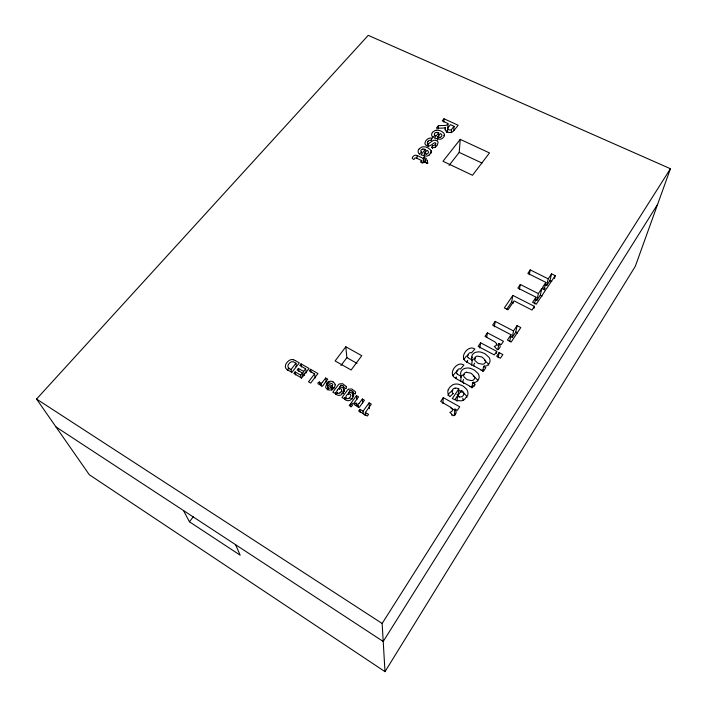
<?xml version="1.0" encoding="UTF-8"?>
<svg xmlns="http://www.w3.org/2000/svg" width="707" height="707" viewBox="0 0 707 707"><rect width="100%" height="100%" fill="white"/><g stroke="black" fill="none" stroke-linecap="round" stroke-linejoin="round"><path stroke-width="1.06" d="M455.856 378.652L455.971 377.874M456.483 372.554L456.607 371.776A7.68 6.725 7.6 0 1 457.429 370.221A5.886 5.152 7.4 0 1 457.977 369.514L458.657 369.001A1.829 1.6 7 0 1 458.958 368.877A2.245 1.962 7 0 1 460.443 369.098L463.933 365.086L462.599 364.423A5.09 4.445 7.1 0 0 459.736 364.114C454.15 365.201 448.742 374.569 455.361 378.095A27.679 24.003 7.8 0 0 457.809 379.562L472.515 387.622L474.857 384.104L472.576 382.858L471.896 387.878M416.653 158.58C418.747 154.639 414.647 154.418 413.144 156.424A6.531 5.02 0.5 0 0 412.19 158.253C415.089 161.39 413.887 157.369 415.849 157.864A7.892 6.08 0.2 0 1 416.388 158.085L421.646 160.586L421.584 162.698M423.21 162.69L423.343 158.465L424.165 157.44L426.312 158.456L425.49 159.482L427.461 160.427L427.382 163.317L423.793 161.611L422.636 163.052L420.488 162.027L421.646 160.586M423.997 162.734L424.165 157.44M424.218 156.742L424.315 153.56L426.895 150.352A2.616 1.997 0.9 0 1 428.424 152.35A2.616 1.997 0.9 0 1 426.577 154.126M425.101 153.764L425.243 149.513L420.93 154.868L426.427 156.114A5.143 3.933 0.8 0 0 429.025 155.151M425.384 162.654L425.49 159.482M427.328 145.96L427.443 142.752A3.544 2.695 1.1 0 1 428.062 141.391M427.346 163.591L427.461 160.427M428.495 146.676L428.61 143.477A1.007 0.76 0.9 0 1 427.488 142.752M431.27 152.862L431.358 150.724M432.472 148.576L432.613 145.377L431.491 147.533M435.556 147.48L435.724 143.477A4.984 3.782 1.1 0 1 435.114 144.511A2.386 1.812 1.2 0 1 432.578 145.536M437.642 139.995L437.801 136.778L440.328 133.632A2.589 1.953 1.5 0 1 441.857 135.594A2.589 1.953 1.5 0 1 440.037 137.335M438.287 128.851L438.446 125.607L444.429 125.475A15.033 11.188 1.5 0 0 445.507 125.404A2.598 1.944 1.7 0 0 446.921 124.962A6.513 4.869 1.5 0 0 447.778 124.017M438.464 137.114L438.676 132.819L434.46 138.051L439.913 139.27A5.09 3.844 1.5 0 0 442.476 138.333L444.155 136.442A5.108 3.853 1.5 0 0 444.376 134.401A5.709 4.313 1.4 0 0 444.235 133.976A5.417 4.092 1.5 0 0 443.466 132.775L441.61 131.396A10.782 8.157 1.3 0 0 440.726 130.963L439.392 130.495M443.81 122.002L443.987 118.758L458.163 125.263L454.61 129.726A21.528 16.111 1.2 0 1 453.505 130.998L452.4 131.926A4.445 3.341 2 0 1 447.655 132.121A4.445 3.341 2 0 1 445.26 129.019M445.348 130.662L445.543 127.428L445.021 129.01M447.345 131.59L448.141 123.601L442.255 120.897L443.987 118.758M451.252 132.722L451.587 129.363A13.406 10.048 1.4 0 0 451.835 129.081L454.053 126.323L450.439 124.653L448.901 126.58A23.684 17.852 3 0 0 448.158 127.587L447.893 128.055M453.761 130.636L454.053 126.323M449.042 165.438L459.223 152.394L460.23 139.367L489.5 152.933L472.515 175.274L442.989 161.284L460.23 139.367M442.803 403.529L443.289 397.634L459.718 406.772L457.314 410.378L454.981 409.079L454.354 414.894A13.601 12.275 7 0 1 454.592 415.327M456.969 401.169L457.517 396.238L461.415 390.441L462.387 391.077A4.048 3.588 8 0 1 463.589 392.606A3.853 3.411 8 0 1 463.253 395.443A3.747 3.323 8 0 1 459.232 396.919M454.928 399.658L458.145 394.886L458.808 388.912L457.385 388.337A4.357 3.862 7.5 0 0 455.193 388.187M460.664 381.4L461.229 376.345L460.619 374.153A6.345 5.55 7.9 0 1 460.999 371.794L461.326 371.157A8.042 7.043 8.1 0 1 462.024 370.194L462.59 369.628A6.434 5.629 8 0 1 464.649 368.427L467.265 367.976A9.58 8.396 8.1 0 1 470.367 368.365M461.185 392.429L461.415 390.441M466.806 362.346L466.912 361.825M471.604 365.236L472.267 360.075L471.649 357.936A6.292 5.444 8.4 0 1 472.011 355.612L472.329 354.994A7.971 6.902 8.6 0 1 473.018 354.048L473.575 353.491A6.381 5.523 8.4 0 1 475.608 352.316L478.197 351.865A9.5 8.228 8.6 0 1 481.264 352.245L484.056 353.314A18.152 15.801 8.5 0 1 485.426 354.074L489.094 357.459A7.317 6.336 8.9 0 1 489.606 358.484L489.969 359.863A6.982 6.045 9 0 1 489.553 362.797L488.334 364.591A6.266 5.426 9.1 0 1 486.469 365.837L483.553 366.473L482.775 371.59M474.583 386.11L474.857 384.104M479.876 348.065L480.619 342.798L496.738 351.352L496.385 353.438M486.769 337.098L487.397 332.838L503.464 341.278L501.228 344.627L498.948 343.425L497.861 349.735M494.317 326.802L495.174 321.411L513.512 330.956L512.275 337.363L510.366 336.364M498.188 357.813L499.098 352.599L502.845 354.587L500.441 358.219L496.685 356.222L499.098 352.599M506.848 309.171L511.665 302.066L512.867 295.42L534.439 306.387L534.032 308.27M519.398 289.296L520.308 284.497L538.389 293.599L536.913 300.263L535.031 299.308M509.8 341.092L511.011 334.711L492.646 325.123L495.174 321.411M512.275 337.363L515.792 332.069L517.064 325.627L520.776 327.553L511.161 342.055L507.423 340.102L511.011 334.711M529.26 274.776L530.241 269.906L548.225 278.841L546.661 285.601L544.682 284.612M534.545 303.833L535.994 297.196L517.886 288.049L520.308 284.497M536.913 300.263L540.281 295.208L541.783 288.509L545.451 290.338L536.251 304.213L532.565 302.34L535.994 297.196M544.328 289.11L545.866 282.376L527.864 273.397L530.241 269.906M546.661 285.601L549.958 280.635L551.557 273.839L555.198 275.642L554.5 278.549M670.439 168.726L635.301 266.318L385.006 671.65L89.285 474.715L36.561 399.048L368.241 35.35L670.439 168.726L382.142 623.468L385.006 671.65M448.335 389.743L449.086 388.284A13.919 12.337 8.2 0 1 449.935 387.118L452.586 384.908A7.406 6.557 7.5 0 1 455.308 384.078L455.803 384.034A9.341 8.272 7.6 0 1 458.64 384.281L461.98 385.509A17.012 15.13 7.5 0 1 463.385 386.305L466.602 389.239A8.449 7.477 7.9 0 1 467.574 391.112L467.875 392.288A7.954 7.043 8 0 1 467.645 395.31L464.561 399.446A7.927 7.026 8 0 1 461.353 400.816L456.908 400.577L452.286 398.571L458.808 388.912M447.911 395.416L448.53 394.259A13.76 12.24 8.4 0 1 449.369 393.101L451.994 390.909A7.326 6.504 7.7 0 1 452.851 390.529M287.263 370.061L288.783 367.976M452.736 375.735L456.996 370.989M430.952 140.446L432.26 138.219A4.746 3.606 1.1 0 0 428.955 138.325A4.825 3.659 1.1 0 0 427.991 138.766L426.401 140.066A11.604 8.82 1.4 0 0 425.906 140.666L424.907 143.053A3.986 3.022 1 0 0 424.96 143.583L425.181 144.237A3.623 2.757 1 0 0 426.515 145.562A4.313 3.279 1 0 0 427.028 145.783L427.355 145.898A2.872 2.183 0.9 0 0 429.282 145.978L431.703 144.723A19.478 14.714 0.4 0 0 432.366 144.237L432.808 143.901A35.58 27.352 2.7 0 1 433.382 143.477L434.885 142.637L435.742 143.123M463.81 359.51L466.125 356.461L468.467 354.773M657.616 204.341L383.212 641.479L56.021 426.966M534.439 306.387L532.018 310.037L514.069 300.882L508.015 309.807L504.356 307.925L512.867 295.42M555.198 275.642L546.166 289.26L542.499 287.431L545.866 282.376M327.341 389.857L327.889 389.089L327.085 383.088L332.325 386.102L332.697 389.089M513.512 330.956L517.064 325.627M538.389 293.599L541.783 288.509M548.225 278.841L551.557 273.839M496.738 351.352L494.326 354.967L478.179 346.377L480.619 342.798M443.289 397.634L440.691 401.443L450.748 407.382A5.912 5.303 7.2 0 1 451.075 407.665A6.752 6.054 7.1 0 1 451.87 408.531L452.286 409.318M487.397 332.838L484.993 336.373L494.829 341.852A5.718 4.896 9.1 0 1 495.156 342.117A6.522 5.594 9.1 0 1 495.943 342.913L496.358 343.646M332.325 386.102C334.438 382.584 328.958 383.618 327.986 382.142M364.697 415.301L365.873 413.657M363.301 414.055L363.089 411.165L369.081 402.866L371.325 404.157L365.351 412.464L365.546 415.354M363.089 411.165L359.89 409.318L358.67 410.988L367.357 416.016L368.568 414.32L365.351 412.464M358.149 407.214L357.989 405.279L357.256 406.295L359.227 407.435L364.459 400.215L362.355 399.013L360.261 401.876A22.739 20.194 -7 0 1 359.359 403.008L358.97 403.414M350.451 403.865L349.231 405.535L351.335 406.746L352.554 405.076L350.451 403.865L350.734 406.781M356.469 395.637L351.22 402.813L353.314 404.024L358.564 396.839L356.469 395.637L356.796 399.57M345.281 399.791L346.448 398.2M344.883 399.579L344.671 397.617L343.938 398.615L341.985 397.493L346.73 391.068A9.279 8.272 -5.4 0 1 348.392 389.212M348.71 394.63L348.524 392.65L349.276 391.625A4.507 4.012 -5.6 0 1 349.974 390.812M336.223 394.559L337.69 392.579M335.728 394.303L335.489 392.323L334.756 393.313L332.811 392.199L337.575 385.81A9.253 8.219 -6.5 0 1 339.245 383.972L342.595 383.689L346.253 386.526M339.581 389.38L339.351 387.392L340.111 386.375A4.489 3.986 -6.6 0 1 340.809 385.562M340.942 365.528L346.854 357.68L345.829 346.792L361.781 355.692L351.132 369.982L335.109 360.932L345.829 346.792M321.57 386.11L321.278 384.113L320.527 385.112L322.445 386.216L327.756 379.182L325.706 378.006L323.585 380.799A22.491 19.628 -10.4 0 1 322.675 381.904L322.286 382.301M327.085 383.088L325.644 386.826A4.065 3.597 -8.3 0 0 326.837 388.921L327.2 389.204A5.85 5.179 -8.1 0 0 327.809 389.566A4.171 3.694 -8.3 0 0 330.947 389.955A4.454 3.942 -8.3 0 0 332.794 389.036L333.704 388.17A8.387 7.406 -8.5 0 0 334.04 387.754A5.621 4.967 -8.3 0 0 335.162 384.855M314.553 373.923L308.517 381.815L310.691 383.07L317.947 373.552L310.488 369.275L309.259 370.875L314.553 373.923L315.189 377.962M301.253 378.165L300.696 375.134L302.357 372.996L297.152 369.991L298.389 368.391L303.595 371.387L304.302 375.444M303.595 371.387L305.601 368.78L299.821 365.466L301.058 363.875L308.986 368.418L301.615 377.989L293.856 373.508L295.102 371.9L300.696 375.134M235.581 544.69L240.168 555.181L189.432 521.775L193.356 516.684M291.62 372.589L291.019 369.54L295.941 363.23L294.368 362.329A8.228 7.15 -11.9 0 0 293.034 361.666C290.224 361.127 286.211 365.66 288.58 368.047A11.984 10.375 -10.9 0 0 289.481 368.647M355.029 393.958L352.696 392.438L353.049 396.388M345.838 388.673L343.514 387.171L343.929 391.157M438.446 125.607L436.396 128.144L440.982 128.144A20.149 14.98 1.4 0 0 443.024 128.064L443.174 128.047A7.538 5.647 1.5 0 0 445.525 127.419M471.525 358.21L472.576 357M453.196 393.516L449.829 396.742A8.272 7.326 7.5 0 1 448.176 389.698M451.464 129.487L451.499 129.452A2.077 1.555 2 0 1 449.042 129.858A2.077 1.555 2 0 1 447.796 128.241M433.064 137.22L435.079 135.329M419.525 154.011L421.575 152.076M429.025 155.151L430.74 153.216A5.161 3.942 0.9 0 0 430.978 151.13A5.771 4.41 0.8 0 0 430.846 150.697A5.479 4.189 0.8 0 0 430.086 149.469L428.221 148.055A10.897 8.351 0.7 0 0 427.328 147.622L425.985 147.136A6.292 4.808 0.7 0 0 423.369 146.817L423.051 146.853A4.755 3.632 0.7 0 0 421.292 147.321L419.551 148.55A8.917 6.823 0.9 0 0 419.127 149.036M348.436 389.248L351.759 388.921L355.444 391.784A2.731 2.43 -5.6 0 1 355.135 393.852M430.192 152.942L431.394 152.199A19.292 14.644 0.4 0 0 431.615 152.04M457.296 370.83L457.889 370.565M357.989 405.279C356.293 406.852 352.095 404.059 356.195 403.052L356.443 405.977M321.278 384.113C319.591 385.651 315.472 382.938 319.546 381.948L319.997 384.953M464.322 374.427L463.933 374.56A6.363 5.585 8.1 0 0 461.892 375.744L461.335 376.31A7.954 6.982 8.3 0 0 460.646 377.264M339.351 387.392L340.2 387.189A3.279 2.908 -7.1 0 1 342.303 387.516A4.03 3.579 -7.2 0 1 342.842 387.851A3.323 2.952 -7.1 0 1 343.947 389.424L344.009 389.822M348.524 392.65L349.373 392.447A3.288 2.934 -6.1 0 1 351.485 392.783A4.039 3.606 -6.1 0 1 352.024 393.119A3.341 2.978 -6.1 0 1 353.138 394.7L353.208 395.098M428.654 143.468L428.84 143.397A4.304 3.261 0.8 0 0 429.529 142.947L433.135 140.534A3.075 2.333 1.3 0 1 435.698 140.331M475.564 358.334L474.768 358.564A6.31 5.479 8.6 0 0 472.762 359.73L472.214 360.287A7.883 6.849 8.7 0 0 471.958 360.588M481.918 370.441L481.016 370.53M436.802 130.194L436.484 130.221A4.702 3.544 1.3 0 0 434.743 130.68L433.046 131.882A8.82 6.663 1.5 0 0 432.622 132.359M472.576 382.858L475.528 382.222A6.319 5.532 8.7 0 0 477.411 380.949L478.657 379.12A7.043 6.169 8.6 0 0 479.099 376.124L478.736 374.719A7.379 6.46 8.5 0 0 478.232 373.676L474.556 370.221A18.311 16.12 8.1 0 0 473.169 369.443L470.367 368.356M469.916 386.747L471.065 386.658A3.703 3.252 8.7 0 0 472.7 385.916M459.311 396.91L457.517 396.238M458.383 390.379L461.282 391.51M435.786 140.313L436.166 140.428A4.039 3.067 1.3 0 1 436.714 140.666A3.455 2.625 1.3 0 1 438.119 142.16L437.288 145.182A13.274 10.066 0.8 0 1 436.802 145.775L434.487 147.454A4.436 3.367 1.2 0 1 431.5 147.516M456.969 394.382L458.145 394.886M352.404 394.921L353.853 395.646M446.957 130.83L447.69 131.166M459.223 152.394L482.041 163.078M343.805 389.919L344.548 390.299M423.343 158.465L417.766 155.823A13.389 10.331 0.1 0 0 416.962 155.487M549.958 280.635L551.76 281.527M540.281 295.208L542.092 296.118M511.665 302.066L513.609 303.064M515.792 332.069L517.63 333.032M496.358 344.459L498.347 345.511M472.267 360.075L469.952 358.829A12.408 10.693 7.9 0 1 468.476 357.945L468.246 357.751M483.553 366.473L485.824 367.693L483.517 371.14L468.9 363.248A27.449 23.534 8.2 0 1 466.461 361.807C459.895 358.378 465.179 349.125 470.712 348.091A5.046 4.366 7.6 0 1 473.549 348.374L474.874 349.037L471.463 352.934A2.227 1.927 7.5 0 0 469.952 352.696A1.812 1.564 7.5 0 0 469.669 352.873L468.997 353.376A5.842 5.055 7.9 0 0 468.449 354.066A7.618 6.593 8.1 0 0 467.636 355.594L467.539 356.363A2.439 2.112 7.6 0 0 468.149 357.618M461.229 376.345L458.896 375.072A12.514 10.905 7.4 0 1 457.42 374.171L457.19 373.959M450.898 408.054L454.963 410.325M454.354 414.894L454.928 415.212M346.854 357.68L356.982 363.363M295.358 360.605L299.308 362.868L291.911 372.377L288.058 370.15M331.804 390.22L331.424 387.233L328.278 385.421A2.457 2.174 -8.2 0 0 327.774 386.906M327.889 389.089L328.543 389.46M291.019 369.54L289.481 368.647M484.489 360.314L488.113 363.672A7.238 6.283 9.1 0 1 488.608 364.688L488.731 365.033M36.561 399.048L382.142 623.468M462.67 392.297L463.12 392.597M474.167 376.628L477.358 379.765A7.291 6.407 8.7 0 1 477.852 380.808M463.536 392.898L465.86 395.213A8.351 7.424 8.1 0 1 466.814 397.069L466.929 397.458M494.334 346.536L497.348 349.629A5.85 5.002 9.4 0 0 499.699 347.809A3.553 3.049 9.6 0 0 500.141 346.147A3.137 2.687 9.7 0 0 500.079 345.785L499.849 345.069A13.292 11.427 8.9 0 0 498.939 343.425M450.103 412.437L453.143 415.778A6.045 5.417 7.6 0 0 455.635 413.816M463.765 383.583L463.5 383.203A4.101 3.606 8.3 0 1 463.209 382.611L463.076 382.222A3.844 3.385 8.2 0 1 463.571 379.553M451.428 414.576L451.693 415.124M484.18 365.873L484.507 366.606M473.381 382.01L473.708 382.752M183.511 510.551L189.432 521.775M335.666 393.304L335.489 392.323M474.751 359.704L474.936 360.278A4.109 3.562 8.5 0 0 475.237 360.862L477.72 363A13.398 11.551 8.8 0 0 478.639 363.486L482.837 364.273A3.712 3.217 8.9 0 0 485.011 362.983A4.304 3.729 8.8 0 0 485.214 362.656A3.606 3.12 8.9 0 0 485.47 360.411L482.474 357.397A14.803 12.894 8.5 0 0 481.529 356.902L477.154 356.116A3.438 2.978 8.5 0 0 475.175 357.397M295.102 371.9L295.685 374.94M295.941 363.23L296.507 366.306M298.389 368.391L298.946 371.449M301.058 363.875L301.606 366.942M302.357 372.996L302.896 376.027M305.601 368.78L306.299 372.854M310.488 369.275L310.983 372.324M325.706 378.006L326.263 382.027M343.956 389.486L344.159 391.484M352.051 391.068A1.918 1.706 -5.8 0 1 352.855 391.74L353.261 396.707M359.89 409.318L360.11 412.216M362.355 399.013L362.638 402.928M344.671 397.617L344.848 398.607A3.261 2.916 -6.4 0 0 346.006 400.074A3.782 3.367 -6.3 0 0 349.231 400.586A3.924 3.5 -6.3 0 0 350.407 400.056L351.856 398.775A9.147 8.148 -6.7 0 0 352.192 398.341A5.603 4.993 -6.4 0 0 353.297 395.089M369.081 402.866L369.425 408.717M447.319 131.582A6.451 4.852 1.5 0 1 446.471 132.509M444.173 135.302A7.468 5.621 1.5 0 1 443.66 135.435M434.973 135.399A2.421 1.829 1.3 0 1 434.496 133.57A2.421 1.829 1.3 0 1 436.369 132.386M432.923 137.308A5.629 4.251 1.4 0 1 432.516 132.306M436.802 130.185A6.23 4.702 1.4 0 1 439.392 130.495M436.378 132.395A3.349 2.528 1.3 0 1 438.649 132.845M439.966 137.193A3.146 2.377 1.5 0 1 437.836 136.743M427.982 141.356A2.678 2.033 1 0 1 431.005 140.278M428.044 162.981A5.099 3.915 0.9 0 1 426.745 163.432M421.469 152.146A2.448 1.874 0.7 0 1 421.001 150.282A2.448 1.874 0.7 0 1 422.91 149.071M419.384 154.099A5.691 4.348 0.7 0 1 419.021 148.983M422.919 149.08A3.385 2.589 0.7 0 1 425.216 149.539M426.507 153.985A3.182 2.43 0.9 0 1 424.35 153.525M496.694 343.858A3.376 2.89 9.2 0 1 494.29 346.403M483.226 369.929A3.668 3.19 9.1 0 1 481.918 370.45M473.955 366.085A3.818 3.314 8.7 0 1 474.45 363.46A3.394 2.952 8.6 0 1 474.689 363.195M466.894 361.816A7.538 6.549 8.3 0 1 467.707 360.305M474.733 359.704A3.818 3.305 8.5 0 1 475.184 357.406M473.248 376.062A18.108 15.987 8.2 0 1 473.725 376.345M455.953 377.874A7.6 6.681 7.8 0 1 456.368 376.981M457.084 373.835A2.466 2.156 7 0 1 456.457 372.554M462.714 398.218A4.101 3.641 8.2 0 1 462.944 398.713A3.809 3.385 8.2 0 1 462.944 400.56M453.037 393.64A3.818 3.385 7.4 0 1 455.175 388.09M454.963 409.088A13.76 12.373 6.8 0 1 455.874 410.855L456.086 411.633A3.252 2.916 8 0 1 456.13 412.022A3.676 3.296 7.9 0 1 455.608 413.807M452.621 409.547A3.491 3.128 7.4 0 1 450.059 412.287M295.809 366.403A8.033 7.008 -11.9 0 1 296.206 366.624M288.085 370.115A9.81 8.502 -11.3 0 1 286.088 368.762C283.984 365.89 286.556 362.258 289.013 360.579A5.674 4.922 -11.4 0 1 291.39 359.598A4.684 4.056 -11.5 0 1 293.334 359.757M293.352 359.713A8.13 7.052 -11.7 0 1 295.332 360.632M322.304 382.602A1.856 1.635 -9.1 0 1 319.272 382.045M332.661 387.374A4.348 3.853 -8.3 0 1 333.792 387.86M333.739 387.931A6.814 6.045 -8.5 0 1 333.987 388.081M327.898 382.045A4.392 3.88 -8.2 0 1 333.05 381.851M332.997 381.921A6.884 6.098 -8.4 0 1 333.474 382.222L334.535 383.238A3.721 3.288 -8.1 0 1 335.1 384.855M331.389 387.215A2.015 1.785 -8.3 0 1 327.633 386.959M341.658 393.127A3.243 2.89 -7.2 0 1 342.948 393.481A3.986 3.553 -7.3 0 1 343.302 393.693M342.002 391.271A2.148 1.909 -7 0 1 342.515 391.333M343.487 387.162A1.122 0.999 -6.8 0 0 343.673 386.499A1.909 1.697 -6.8 0 0 342.886 385.819M340.774 385.35A2.174 1.927 -6.9 0 1 342.833 385.845M344.097 389.813A5.585 4.958 -7.4 0 1 342.939 393.012M342.983 393.039A9.12 8.086 -7.7 0 1 342.639 393.472L341.198 394.745A3.915 3.473 -7.3 0 1 340.014 395.257A3.765 3.349 -7.3 0 1 336.797 394.771A3.252 2.89 -7.4 0 1 335.657 393.313M346.271 386.526A2.722 2.413 -6.6 0 1 345.935 388.585M339.899 392.862A5.09 4.516 -7.6 0 0 341.525 390.609A2.183 1.935 -7.2 0 0 341.631 389.964A1.927 1.714 -7.2 0 0 339.077 388.611M337.539 389.937A3.5 3.111 -7.1 0 1 339.051 388.567M337.531 389.946A3.959 3.517 -7.2 0 0 336.629 391.846A1.98 1.759 -7.4 0 0 339.934 392.898M350.734 398.35A3.252 2.908 -6.2 0 1 352.033 398.704A3.995 3.579 -6.2 0 1 352.386 398.916M352.855 391.758A1.131 1.007 -5.8 0 1 352.669 392.42M349.938 390.6A2.183 1.944 -5.9 0 1 352.006 391.095M349.099 398.156A5.108 4.551 -6.6 0 0 350.725 395.885A2.192 1.953 -6.2 0 0 350.822 395.24A1.935 1.723 -6.2 0 0 348.251 393.887M348.224 393.834A3.508 3.128 -6.1 0 0 346.713 395.213A3.968 3.544 -6.1 0 0 345.811 397.14A1.988 1.776 -6.4 0 0 349.134 398.191M358.997 403.724A1.882 1.688 -5.2 0 1 355.913 403.149M466.39 372.262L466.187 372.306A3.464 3.031 8 0 0 464.181 373.614A3.853 3.376 8.1 0 0 463.721 375.956L463.925 376.548A4.145 3.632 8.1 0 0 464.225 377.14L466.708 379.323A13.513 11.78 8.5 0 0 467.645 379.818L471.869 380.622A3.747 3.279 8.5 0 0 474.07 379.305A4.339 3.8 8.4 0 0 474.282 378.97A3.632 3.182 8.5 0 0 474.556 376.681L471.542 373.605A14.935 13.15 8 0 0 470.597 373.11L466.39 372.262"/></g></svg>
